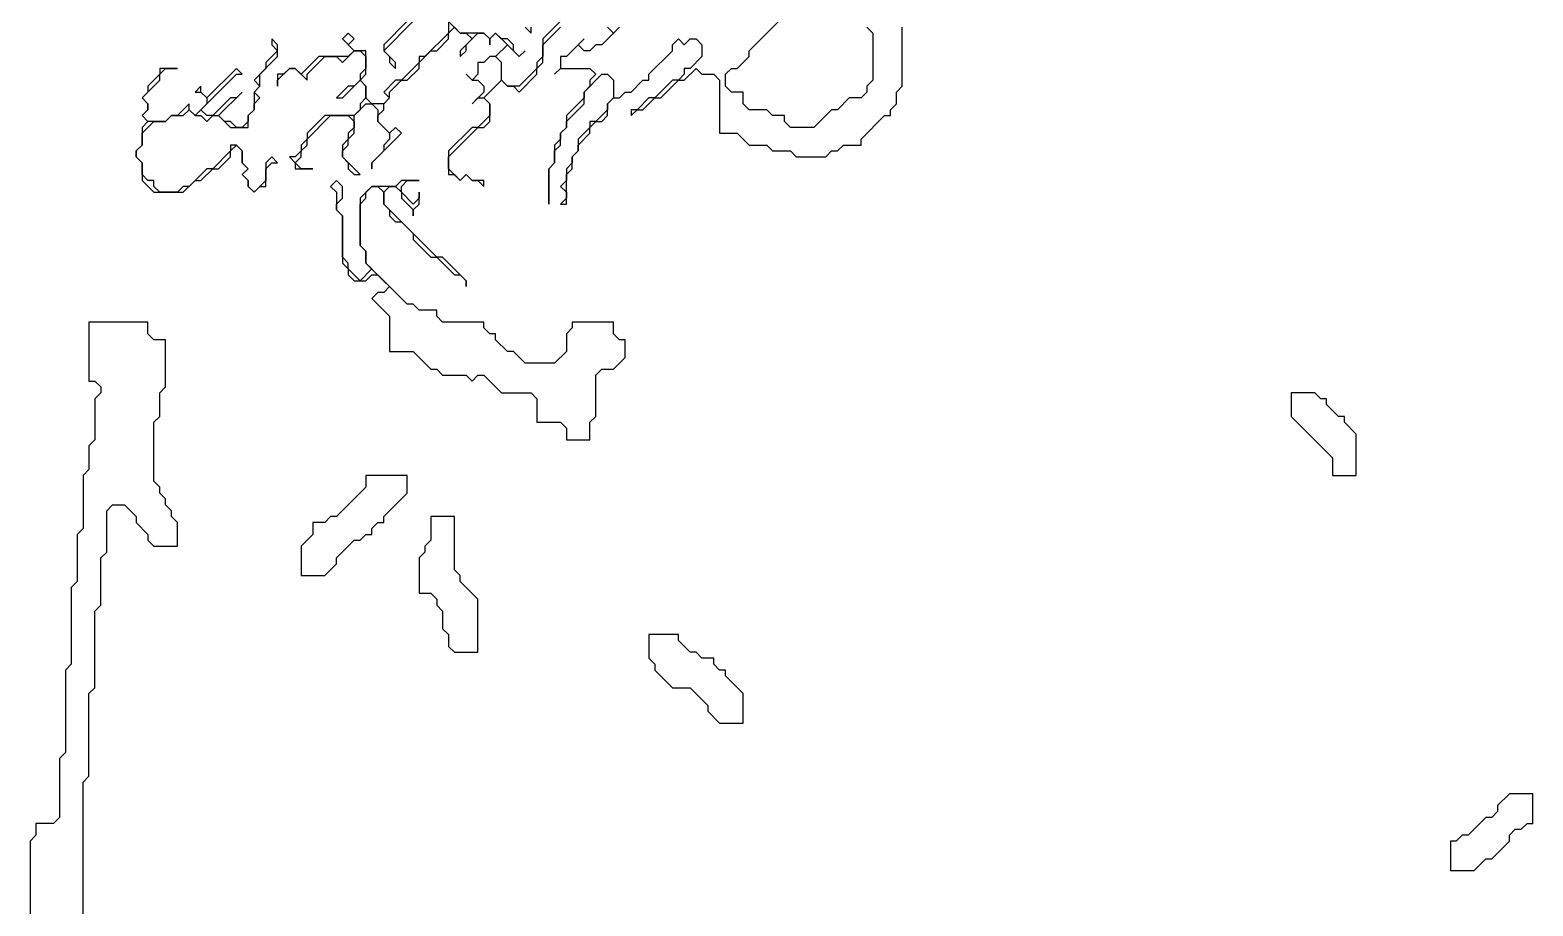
# Model space of a CAD drawing. Header units: metres. Extents: x 0 to 100, y 0 to 141.
# Drawn here: x 64.83 to 71.2, y 63.33 to 67.04 of the extents above; entities that cross this region are included whole.
import ezdxf

# ---------------------------------------------------------------- set-up
doc = ezdxf.new("R2010")
doc.units = ezdxf.units.M

msp = doc.modelspace()

# ---------------------------------------------------------------- linework, layer by layer
for points in [[(66.6, 67.075), (66.6, 67.025), (66.5, 66.925), (66.475, 66.925), (66.475, 66.9), (66.4, 66.825), (66.375, 66.825), (66.325, 66.775), (66.35, 66.75), (66.325, 66.725), (66.275, 66.725), (66.25, 66.75), (66.25, 66.8), (66.225, 66.825), (66.25, 66.85), (66.25, 66.95), (66.2, 66.95), (66.175, 66.975), (66.2, 67), (66.175, 67.025), (66.15, 67), (66.2, 66.95), (66.175, 66.925), (66.05, 66.925), (65.975, 66.85), (65.95, 66.875), (65.925, 66.875), (65.9, 66.85), (65.875, 66.85), (65.875, 66.8), (65.875, 66.825), (65.925, 66.875), (65.95, 66.875), (66, 66.825), (66, 66.85), (66.075, 66.925), (66.125, 66.925), (66.15, 66.9), (66.2, 66.95), (66.225, 66.95), (66.25, 66.925), (66.25, 66.875), (66.225, 66.85), (66.225, 66.825), (66.2, 66.8), (66.175, 66.8), (66.125, 66.75), (66.15, 66.75), (66.225, 66.825), (66.25, 66.8), (66.25, 66.75), (66.225, 66.725), (66.225, 66.7), (66.2, 66.675), (66.075, 66.675), (66, 66.6), (66, 66.575), (65.975, 66.55), (65.975, 66.525), (65.95, 66.5), (65.925, 66.5), (65.95, 66.475), (65.95, 66.45), (66.025, 66.45), (65.975, 66.45), (65.95, 66.475), (65.975, 66.5), (65.975, 66.525), (66, 66.55), (66, 66.575), (66.1, 66.675), (66.175, 66.675), (66.2, 66.65), (66.2, 66.625), (66.175, 66.6), (66.175, 66.575), (66.15, 66.55), (66.15, 66.5), (66.175, 66.475), (66.175, 66.45), (66.2, 66.425), (66.225, 66.425), (66.15, 66.5), (66.15, 66.525), (66.175, 66.55), (66.175, 66.575), (66.2, 66.6), (66.2, 66.675), (66.25, 66.725), (66.275, 66.725), (66.3, 66.7), (66.3, 66.65), (66.35, 66.6), (66.35, 66.575), (66.325, 66.55), (66.325, 66.525), (66.275, 66.475), (66.275, 66.45), (66.275, 66.475), (66.4, 66.6), (66.375, 66.625), (66.35, 66.6), (66.3, 66.65), (66.3, 66.675), (66.325, 66.7), (66.325, 66.725), (66.35, 66.75), (66.35, 66.775), (66.4, 66.825), (66.425, 66.825), (66.475, 66.875), (66.475, 66.9), (66.525, 66.95), (66.55, 66.95), (66.6, 67), (66.6, 67.025), (66.625, 67.05), (66.65, 67.025), (66.675, 67.025), (66.7, 67), (66.65, 66.95), (66.65, 66.925), (66.675, 66.95), (66.675, 66.975), (66.725, 67.025), (66.75, 67.025), (66.775, 67), (66.775, 66.975), (66.775, 67), (66.8, 67.025), (66.85, 66.975), (66.8, 66.925), (66.775, 66.925), (66.75, 66.9), (66.725, 66.9), (66.725, 66.85), (66.7, 66.825), (66.675, 66.85), (66.7, 66.825), (66.725, 66.825), (66.75, 66.8), (66.75, 66.775), (66.7, 66.725), (66.725, 66.75), (66.75, 66.75), (66.775, 66.725), (66.775, 66.675), (66.725, 66.625), (66.7, 66.625), (66.6, 66.525), (66.6, 66.425), (66.625, 66.425), (66.65, 66.4), (66.675, 66.425), (66.7, 66.4), (66.725, 66.4), (66.75, 66.375), (66.75, 66.4), (66.7, 66.4), (66.675, 66.425), (66.65, 66.4), (66.6, 66.45), (66.6, 66.5), (66.725, 66.625), (66.75, 66.625), (66.775, 66.65), (66.775, 66.725), (66.75, 66.75), (66.825, 66.825), (66.85, 66.8), (66.875, 66.8), (66.9, 66.775), (66.975, 66.85), (66.975, 66.875), (67, 66.9), (67, 66.975), (67.075, 67.05)], [(66.425, 67.075), (66.325, 66.975), (66.325, 66.95), (66.35, 66.925), (66.35, 66.9), (66.375, 66.875), (66.375, 66.9), (66.325, 66.95), (66.45, 67.075)], [(67.075, 67.075), (67, 67), (67, 66.925), (66.975, 66.9), (66.975, 66.875), (66.9, 66.8), (66.85, 66.8), (66.825, 66.825), (66.825, 66.9), (66.8, 66.925), (66.85, 66.975), (66.9, 66.925), (66.925, 66.95), (66.9, 66.925), (66.875, 66.95), (66.875, 66.975), (66.85, 67), (66.825, 67), (66.8, 67.025), (66.775, 67), (66.75, 67.025), (66.65, 67.025), (66.575, 67.1)], [(68.375, 67.05), (68.4, 67.025), (68.4, 66.825), (68.375, 66.8), (68.375, 66.775), (68.35, 66.75), (68.3, 66.75), (68.25, 66.7), (68.225, 66.7), (68.15, 66.625), (68.05, 66.625), (68.025, 66.65), (68.025, 66.675), (67.975, 66.675), (67.95, 66.7), (67.875, 66.7), (67.85, 66.725), (67.85, 66.775), (67.8, 66.775), (67.775, 66.8), (67.775, 66.85), (67.8, 66.875), (67.825, 66.875), (67.875, 66.925), (67.875, 66.95), (68.025, 67.1)], [(66.925, 67.05), (66.95, 67.025), (66.95, 67.05)], [(67.275, 67.05), (67.3, 67.025), (67.25, 66.975), (67.225, 66.975), (67.2, 66.95), (67.175, 66.95), (67.15, 66.975), (67.175, 67), (67.1, 66.925), (67.075, 66.925), (67.075, 66.875), (67.05, 66.85), (67.075, 66.875), (67.2, 66.875), (67.225, 66.85), (67.2, 66.825), (67.2, 66.8), (67.175, 66.775), (67.175, 66.75), (67.1, 66.675), (67.1, 66.625), (67.075, 66.6), (67.075, 66.575), (67.05, 66.55), (67.05, 66.475), (67.025, 66.45), (67.025, 66.3), (67.025, 66.45), (67.05, 66.475), (67.05, 66.525), (67.075, 66.55), (67.075, 66.6), (67.1, 66.625), (67.1, 66.65), (67.175, 66.725), (67.175, 66.775), (67.25, 66.85), (67.275, 66.85), (67.3, 66.825), (67.3, 66.75), (67.275, 66.725), (67.275, 66.7), (67.225, 66.65), (67.2, 66.65), (67.2, 66.625), (67.15, 66.575), (67.15, 66.525), (67.125, 66.5), (67.125, 66.475), (67.1, 66.45), (67.1, 66.4), (67.075, 66.375), (67.1, 66.35), (67.1, 66.325), (67.075, 66.3), (67.1, 66.3), (67.1, 66.425), (67.125, 66.45), (67.125, 66.5), (67.15, 66.525), (67.15, 66.55), (67.2, 66.6), (67.2, 66.625), (67.225, 66.65), (67.25, 66.65), (67.275, 66.675), (67.275, 66.725), (67.3, 66.75), (67.325, 66.75), (67.35, 66.775), (67.375, 66.775), (67.425, 66.825), (67.45, 66.825), (67.45, 66.85), (67.55, 66.95), (67.55, 66.975), (67.575, 67), (67.6, 66.975), (67.625, 67), (67.65, 67), (67.675, 66.975), (67.675, 66.925), (67.625, 66.875), (67.6, 66.875), (67.6, 66.85), (67.575, 66.825), (67.55, 66.825), (67.475, 66.75), (67.45, 66.75), (67.4, 66.7), (67.375, 66.7), (67.375, 66.675), (67.4, 66.7), (67.425, 66.7), (67.475, 66.75), (67.5, 66.75), (67.575, 66.825), (67.6, 66.825), (67.65, 66.875), (67.675, 66.85), (67.725, 66.85), (67.75, 66.825), (67.75, 66.6), (67.825, 66.6), (67.875, 66.55), (67.95, 66.55), (67.975, 66.525), (68.05, 66.525), (68.075, 66.5), (68.2, 66.5), (68.225, 66.525), (68.25, 66.525), (68.275, 66.55), (68.35, 66.55), (68.35, 66.575), (68.45, 66.675), (68.475, 66.675), (68.475, 66.7), (68.5, 66.725), (68.5, 66.775), (68.525, 66.8), (68.525, 67.05)], [(67.325, 67.05), (67.3, 67.025), (67.275, 67.05)], [(65.05, 62.625), (65.05, 63.85), (65.075, 63.875), (65.075, 64.225), (65.1, 64.25), (65.1, 64.575), (65.125, 64.6), (65.125, 64.8), (65.15, 64.825), (65.15, 65), (65.175, 65.025), (65.225, 65.025), (65.275, 64.975), (65.275, 64.95), (65.325, 64.9), (65.325, 64.875), (65.35, 64.85), (65.45, 64.85), (65.45, 64.95), (65.425, 64.975), (65.425, 65), (65.4, 65.025), (65.4, 65.05), (65.375, 65.075), (65.375, 65.1), (65.35, 65.125), (65.35, 65.375), (65.375, 65.4), (65.375, 65.5), (65.4, 65.525), (65.4, 65.725), (65.35, 65.725), (65.325, 65.75), (65.325, 65.8), (65.075, 65.8), (65.075, 65.55), (65.1, 65.55), (65.125, 65.525), (65.125, 65.5), (65.1, 65.475), (65.1, 65.3), (65.075, 65.275), (65.075, 65.175), (65.05, 65.15), (65.05, 64.925), (65.025, 64.9), (65.025, 64.7), (65, 64.675), (65, 64.35), (64.975, 64.325), (64.975, 63.975), (64.95, 63.95), (64.95, 63.7), (64.925, 63.675), (64.85, 63.675), (64.85, 63.625), (64.825, 63.6), (64.825, 62.6)]]:
    msp.add_lwpolyline(points)
for points in [[(65.85, 67), (65.85, 66.975), (65.875, 66.95), (65.825, 66.9), (65.825, 66.875), (65.775, 66.825), (65.8, 66.8), (65.775, 66.775), (65.775, 66.7), (65.75, 66.675), (65.75, 66.65), (65.725, 66.625), (65.7, 66.625), (65.675, 66.65), (65.65, 66.65), (65.625, 66.675), (65.725, 66.775), (65.7, 66.75), (65.675, 66.75), (65.6, 66.675), (65.575, 66.675), (65.55, 66.7), (65.7, 66.85), (65.725, 66.85), (65.7, 66.875), (65.575, 66.75), (65.55, 66.775), (65.55, 66.8), (65.525, 66.775), (65.55, 66.775), (65.575, 66.75), (65.575, 66.725), (65.525, 66.675), (65.5, 66.7), (65.5, 66.725), (65.45, 66.675), (65.425, 66.675), (65.4, 66.65), (65.325, 66.65), (65.3, 66.675), (65.325, 66.7), (65.325, 66.725), (65.3, 66.75), (65.375, 66.825), (65.375, 66.85), (65.4, 66.875), (65.45, 66.875), (65.375, 66.875), (65.375, 66.85), (65.325, 66.8), (65.325, 66.775), (65.3, 66.75), (65.325, 66.725), (65.325, 66.7), (65.3, 66.675), (65.325, 66.65), (65.3, 66.625), (65.3, 66.55), (65.275, 66.525), (65.275, 66.5), (65.3, 66.475), (65.3, 66.4), (65.35, 66.35), (65.475, 66.35), (65.525, 66.4), (65.55, 66.4), (65.6, 66.45), (65.625, 66.45), (65.675, 66.5), (65.675, 66.525), (65.7, 66.55), (65.725, 66.525), (65.725, 66.475), (65.75, 66.45), (65.725, 66.425), (65.75, 66.4), (65.75, 66.375), (65.775, 66.35), (65.8, 66.375), (65.825, 66.375), (65.825, 66.45), (65.85, 66.475), (65.875, 66.475), (65.85, 66.5), (65.825, 66.475), (65.825, 66.4), (65.775, 66.35), (65.75, 66.375), (65.75, 66.4), (65.725, 66.425), (65.75, 66.45), (65.725, 66.475), (65.725, 66.525), (65.7, 66.55), (65.675, 66.55), (65.675, 66.525), (65.6, 66.45), (65.575, 66.45), (65.5, 66.375), (65.475, 66.375), (65.45, 66.35), (65.375, 66.35), (65.35, 66.375), (65.35, 66.4), (65.325, 66.4), (65.3, 66.425), (65.3, 66.475), (65.275, 66.5), (65.275, 66.525), (65.3, 66.55), (65.3, 66.6), (65.35, 66.65), (65.4, 66.65), (65.425, 66.675), (65.475, 66.675), (65.5, 66.7), (65.525, 66.675), (65.55, 66.675), (65.575, 66.65), (65.6, 66.675), (65.625, 66.675), (65.675, 66.625), (65.75, 66.625), (65.75, 66.675), (65.775, 66.7), (65.775, 66.725), (65.8, 66.75), (65.775, 66.775), (65.8, 66.8), (65.8, 66.85), (65.875, 66.925), (65.875, 66.975)], [(66.125, 66.4), (66.1, 66.375), (66.125, 66.35), (66.125, 66.275), (66.15, 66.25), (66.15, 66.05), (66.175, 66.025), (66.175, 66), (66.2, 65.975), (66.25, 65.975), (66.275, 66), (66.3, 66), (66.35, 65.95), (66.325, 65.925), (66.3, 65.925), (66.275, 65.9), (66.35, 65.825), (66.35, 65.675), (66.45, 65.675), (66.525, 65.6), (66.55, 65.6), (66.575, 65.575), (66.675, 65.575), (66.7, 65.55), (66.725, 65.575), (66.75, 65.575), (66.825, 65.5), (66.95, 65.5), (66.975, 65.475), (66.975, 65.375), (67.075, 65.375), (67.1, 65.35), (67.1, 65.3), (67.2, 65.3), (67.2, 65.375), (67.225, 65.4), (67.225, 65.575), (67.25, 65.6), (67.3, 65.6), (67.35, 65.65), (67.35, 65.725), (67.325, 65.725), (67.3, 65.75), (67.3, 65.8), (67.125, 65.8), (67.125, 65.775), (67.1, 65.75), (67.1, 65.675), (67.05, 65.625), (66.925, 65.625), (66.875, 65.675), (66.85, 65.675), (66.8, 65.725), (66.8, 65.75), (66.775, 65.75), (66.75, 65.775), (66.75, 65.8), (66.575, 65.8), (66.55, 65.825), (66.55, 65.85), (66.475, 65.85), (66.45, 65.875), (66.425, 65.875), (66.25, 66.05), (66.25, 66.1), (66.225, 66.125), (66.225, 66.3), (66.25, 66.325), (66.25, 66.35), (66.275, 66.375), (66.3, 66.375), (66.325, 66.35), (66.325, 66.3), (66.35, 66.275), (66.35, 66.25), (66.375, 66.225), (66.4, 66.225), (66.45, 66.175), (66.45, 66.15), (66.525, 66.075), (66.55, 66.075), (66.625, 66), (66.65, 66), (66.675, 65.975), (66.675, 65.95), (66.675, 65.975), (66.575, 66.075), (66.55, 66.075), (66.325, 66.3), (66.325, 66.35), (66.35, 66.375), (66.375, 66.375), (66.4, 66.35), (66.4, 66.325), (66.45, 66.275), (66.45, 66.25), (66.45, 66.275), (66.475, 66.3), (66.475, 66.35), (66.475, 66.325), (66.45, 66.3), (66.4, 66.35), (66.4, 66.375), (66.425, 66.4), (66.475, 66.4), (66.4, 66.4), (66.375, 66.375), (66.275, 66.375), (66.225, 66.325), (66.225, 66.125), (66.25, 66.1), (66.25, 66.05), (66.275, 66.025), (66.225, 65.975), (66.175, 66.025), (66.175, 66.05), (66.15, 66.075), (66.15, 66.25), (66.125, 66.275), (66.125, 66.3), (66.15, 66.325), (66.15, 66.375)], [(70.175, 65.5), (70.175, 65.4), (70.35, 65.225), (70.35, 65.15), (70.45, 65.15), (70.45, 65.325), (70.4, 65.375), (70.4, 65.4), (70.375, 65.4), (70.325, 65.45), (70.325, 65.475), (70.3, 65.475), (70.275, 65.5)], [(66.25, 65.15), (66.25, 65.1), (66.125, 64.975), (66.1, 64.975), (66.075, 64.95), (66.025, 64.95), (66.025, 64.9), (65.975, 64.85), (65.975, 64.725), (66.075, 64.725), (66.125, 64.775), (66.125, 64.8), (66.2, 64.875), (66.225, 64.875), (66.25, 64.9), (66.275, 64.9), (66.275, 64.925), (66.3, 64.95), (66.325, 64.95), (66.325, 64.975), (66.425, 65.075), (66.425, 65.15)], [(66.525, 64.975), (66.525, 64.875), (66.5, 64.85), (66.5, 64.825), (66.475, 64.8), (66.475, 64.65), (66.525, 64.65), (66.55, 64.625), (66.55, 64.6), (66.575, 64.575), (66.575, 64.5), (66.6, 64.475), (66.6, 64.425), (66.625, 64.4), (66.725, 64.4), (66.725, 64.625), (66.65, 64.7), (66.65, 64.725), (66.625, 64.75), (66.625, 64.975)], [(67.45, 64.475), (67.45, 64.375), (67.475, 64.35), (67.475, 64.325), (67.55, 64.25), (67.625, 64.25), (67.7, 64.175), (67.7, 64.15), (67.75, 64.1), (67.85, 64.1), (67.85, 64.225), (67.775, 64.3), (67.775, 64.325), (67.75, 64.325), (67.725, 64.35), (67.725, 64.375), (67.675, 64.375), (67.65, 64.4), (67.625, 64.4), (67.575, 64.45), (67.575, 64.475)], [(71.1, 63.8), (71.05, 63.75), (71.05, 63.725), (71.025, 63.7), (71, 63.7), (70.925, 63.625), (70.9, 63.625), (70.875, 63.6), (70.85, 63.6), (70.85, 63.475), (70.95, 63.475), (71, 63.525), (71.025, 63.525), (71.1, 63.6), (71.1, 63.625), (71.125, 63.65), (71.15, 63.65), (71.175, 63.675), (71.2, 63.675), (71.2, 63.8)]]:
    msp.add_lwpolyline(points, close=True)

doc.saveas('drawing.dxf')
